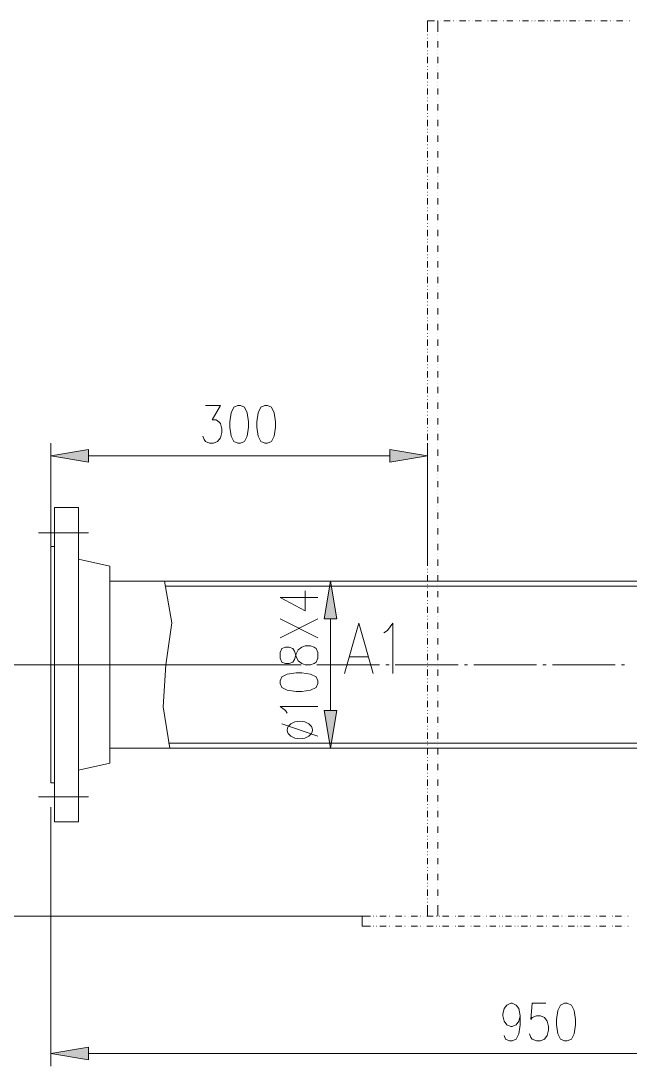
# Model space of a CAD drawing. Header units: millimetres. Extents: x 0 to 829, y 0 to 586.
# Drawn here: x 404.2 to 452.1, y 440.5 to 522.5 of the extents above; entities that cross this region are included whole.
import ezdxf

# ---------------------------------------------------------------- set-up
doc = ezdxf.new("R2010")
doc.units = ezdxf.units.MM

msp = doc.modelspace()

# ---------------------------------------------------------------- hatches: boundary and pattern name
h = msp.add_hatch(color=0)
h.dxf.hatch_style = 2
h.paths.add_polyline_path([(409.546778, 488.900611), (406.586972, 488.41025), (409.546778, 487.916361)])
h = msp.add_hatch(color=0)
h.dxf.hatch_style = 2
h.paths.add_polyline_path([(433.207583, 488.900611), (436.163861, 488.41025), (433.207583, 487.916361)])
h = msp.add_hatch(color=0)
h.dxf.hatch_style = 2
h.paths.add_polyline_path([(428.042917, 475.618528), (428.536806, 478.574806), (429.027167, 475.618528)])
h = msp.add_hatch(color=0)
h.dxf.hatch_style = 2
h.paths.add_polyline_path([(428.042917, 468.421861), (428.536806, 465.462056), (429.027167, 468.421861)])
h = msp.add_hatch(color=0)
h.dxf.hatch_style = 2
h.paths.add_polyline_path([(409.546778, 442.005861), (406.586972, 441.5155), (409.546778, 441.021611)])

# ---------------------------------------------------------------- linework, layer by layer
at = {"color": 0, "lineweight": 0}
for points in [[(436.163861, 522.530917), (436.163861, 521.677194)], [(436.163861, 522.530917), (436.700083, 522.530917)], [(436.947028, 522.530917), (436.964667, 522.530917)], [(436.954083, 522.530917), (436.954083, 521.677194)], [(437.190444, 522.530917), (437.208083, 522.530917)], [(437.437389, 522.530917), (437.931278, 522.530917)], [(438.178222, 522.530917), (438.195861, 522.530917)], [(438.425167, 522.530917), (438.442806, 522.530917)], [(438.672111, 522.530917), (439.162472, 522.530917)], [(439.409417, 522.530917), (439.427056, 522.530917)], [(439.656361, 522.530917), (439.674, 522.530917)], [(439.903306, 522.530917), (440.397194, 522.530917)], [(440.644139, 522.530917), (440.661778, 522.530917)], [(440.887556, 522.530917), (440.905194, 522.530917)], [(441.1345, 522.530917), (441.628389, 522.530917)], [(441.875333, 522.530917), (441.892972, 522.530917)], [(442.122278, 522.530917), (442.139917, 522.530917)], [(442.369222, 522.530917), (442.859583, 522.530917)], [(443.106528, 522.530917), (443.124167, 522.530917)], [(443.353472, 522.530917), (443.371111, 522.530917)], [(443.600417, 522.530917), (444.094306, 522.530917)], [(444.34125, 522.530917), (444.358889, 522.530917)], [(444.588194, 522.530917), (444.605833, 522.530917)], [(444.831611, 522.530917), (445.3255, 522.530917)], [(445.572444, 522.530917), (445.590083, 522.530917)], [(445.819389, 522.530917), (445.837028, 522.530917)], [(446.066333, 522.530917), (446.556694, 522.530917)], [(446.803639, 522.530917), (446.821278, 522.530917)], [(447.050583, 522.530917), (447.068222, 522.530917)], [(447.297528, 522.530917), (447.791417, 522.530917)], [(448.038361, 522.530917), (448.056, 522.530917)], [(448.285306, 522.530917), (448.302944, 522.530917)], [(448.528722, 522.530917), (449.022611, 522.530917)], [(449.269556, 522.530917), (449.287194, 522.530917)], [(449.5165, 522.530917), (449.534139, 522.530917)], [(449.763444, 522.530917), (450.253806, 522.530917)], [(450.50075, 522.530917), (450.518389, 522.530917)], [(450.747694, 522.530917), (450.765333, 522.530917)], [(450.994639, 522.530917), (451.488528, 522.530917)], [(451.735472, 522.530917), (451.753111, 522.530917)], [(451.982417, 522.530917), (452.000056, 522.530917)], [(436.163861, 521.43025), (436.1815, 521.43025)], [(436.163861, 521.183306), (436.1815, 521.183306)], [(436.163861, 520.936361), (436.163861, 520.442472)], [(436.954083, 521.43025), (436.971722, 521.43025)], [(436.954083, 521.183306), (436.971722, 521.183306)], [(436.954083, 520.936361), (436.954083, 520.442472)], [(436.163861, 520.195528), (436.1815, 520.195528)], [(436.163861, 519.952111), (436.1815, 519.952111)], [(436.954083, 520.195528), (436.971722, 520.195528)], [(436.954083, 519.952111), (436.971722, 519.952111)], [(436.163861, 519.705167), (436.163861, 519.211278)], [(436.954083, 519.705167), (436.954083, 519.211278)], [(436.163861, 518.964333), (436.1815, 518.964333)], [(436.163861, 518.717389), (436.1815, 518.717389)], [(436.163861, 518.470444), (436.163861, 517.980083)], [(436.954083, 518.964333), (436.971722, 518.964333)], [(436.954083, 518.717389), (436.971722, 518.717389)], [(436.954083, 518.470444), (436.954083, 517.980083)], [(436.163861, 517.733139), (436.1815, 517.733139)], [(436.163861, 517.486194), (436.1815, 517.486194)], [(436.954083, 517.733139), (436.971722, 517.733139)], [(436.954083, 517.486194), (436.971722, 517.486194)], [(436.163861, 517.23925), (436.163861, 516.745361)], [(436.954083, 517.23925), (436.954083, 516.745361)], [(436.163861, 516.498417), (436.1815, 516.498417)], [(436.163861, 516.255), (436.1815, 516.255)], [(436.163861, 516.008056), (436.163861, 515.514167)], [(436.954083, 516.498417), (436.971722, 516.498417)], [(436.954083, 516.255), (436.971722, 516.255)], [(436.954083, 516.008056), (436.954083, 515.514167)], [(436.163861, 515.267222), (436.1815, 515.267222)], [(436.163861, 515.020278), (436.1815, 515.020278)], [(436.954083, 515.267222), (436.971722, 515.267222)], [(436.954083, 515.020278), (436.971722, 515.020278)], [(436.163861, 514.773333), (436.163861, 514.282972)], [(436.954083, 514.773333), (436.954083, 514.282972)], [(436.163861, 514.036028), (436.1815, 514.036028)], [(436.163861, 513.789083), (436.1815, 513.789083)], [(436.163861, 513.542139), (436.163861, 513.04825)], [(436.954083, 514.036028), (436.971722, 514.036028)], [(436.954083, 513.789083), (436.971722, 513.789083)], [(436.954083, 513.542139), (436.954083, 513.04825)], [(436.163861, 512.801306), (436.1815, 512.801306)], [(436.163861, 512.557889), (436.1815, 512.557889)], [(436.954083, 512.801306), (436.971722, 512.801306)], [(436.954083, 512.557889), (436.971722, 512.557889)], [(436.163861, 512.310944), (436.163861, 511.817056)], [(436.954083, 512.310944), (436.954083, 511.817056)], [(436.163861, 511.570111), (436.1815, 511.570111)], [(436.163861, 511.323167), (436.1815, 511.323167)], [(436.163861, 511.076222), (436.163861, 510.585861)], [(436.954083, 511.570111), (436.971722, 511.570111)], [(436.954083, 511.323167), (436.971722, 511.323167)], [(436.954083, 511.076222), (436.954083, 510.585861)], [(436.163861, 510.338917), (436.1815, 510.338917)], [(436.163861, 510.091972), (436.1815, 510.091972)], [(436.954083, 510.338917), (436.971722, 510.338917)], [(436.954083, 510.091972), (436.971722, 510.091972)], [(436.163861, 509.845028), (436.163861, 509.351139)], [(436.954083, 509.845028), (436.954083, 509.351139)], [(436.163861, 509.104194), (436.1815, 509.104194)], [(436.163861, 508.85725), (436.1815, 508.85725)], [(436.163861, 508.613833), (436.163861, 508.119944)], [(436.954083, 509.104194), (436.971722, 509.104194)], [(436.954083, 508.85725), (436.971722, 508.85725)], [(436.954083, 508.613833), (436.954083, 508.119944)], [(436.163861, 507.873), (436.1815, 507.873)], [(436.163861, 507.626056), (436.1815, 507.626056)], [(436.954083, 507.873), (436.971722, 507.873)], [(436.954083, 507.626056), (436.971722, 507.626056)], [(436.163861, 507.379111), (436.163861, 506.88875)], [(436.954083, 507.379111), (436.954083, 506.88875)], [(436.163861, 506.641806), (436.1815, 506.641806)], [(436.163861, 506.394861), (436.1815, 506.394861)], [(436.163861, 506.147917), (436.163861, 505.654028)], [(436.954083, 506.641806), (436.971722, 506.641806)], [(436.954083, 506.394861), (436.971722, 506.394861)], [(436.954083, 506.147917), (436.954083, 505.654028)], [(436.163861, 505.407083), (436.1815, 505.407083)], [(436.163861, 505.160139), (436.1815, 505.160139)], [(436.954083, 505.407083), (436.971722, 505.407083)], [(436.954083, 505.160139), (436.971722, 505.160139)], [(436.163861, 504.916722), (436.163861, 504.422833)], [(436.954083, 504.916722), (436.954083, 504.422833)], [(436.163861, 504.175889), (436.1815, 504.175889)], [(436.163861, 503.928944), (436.1815, 503.928944)], [(436.163861, 503.682), (436.163861, 503.191639)], [(436.954083, 504.175889), (436.971722, 504.175889)], [(436.954083, 503.928944), (436.971722, 503.928944)], [(436.954083, 503.682), (436.954083, 503.191639)], [(436.163861, 502.944694), (436.1815, 502.944694)], [(436.163861, 502.69775), (436.1815, 502.69775)], [(436.954083, 502.944694), (436.971722, 502.944694)], [(436.954083, 502.69775), (436.971722, 502.69775)], [(436.163861, 502.450806), (436.163861, 501.956917)], [(436.954083, 502.450806), (436.954083, 501.956917)], [(436.163861, 501.709972), (436.1815, 501.709972)], [(436.163861, 501.463028), (436.1815, 501.463028)], [(436.163861, 501.219611), (436.163861, 500.725722)], [(436.954083, 501.709972), (436.971722, 501.709972)], [(436.954083, 501.463028), (436.971722, 501.463028)], [(436.954083, 501.219611), (436.954083, 500.725722)], [(436.163861, 500.478778), (436.1815, 500.478778)], [(436.163861, 500.231833), (436.1815, 500.231833)], [(436.954083, 500.478778), (436.971722, 500.478778)], [(436.954083, 500.231833), (436.971722, 500.231833)], [(436.163861, 499.984889), (436.163861, 499.494528)], [(436.954083, 499.984889), (436.954083, 499.494528)], [(436.163861, 499.247583), (436.1815, 499.247583)], [(436.163861, 499.000639), (436.1815, 499.000639)], [(436.163861, 498.753694), (436.163861, 498.259806)], [(436.954083, 499.247583), (436.971722, 499.247583)], [(436.954083, 499.000639), (436.971722, 499.000639)], [(436.954083, 498.753694), (436.954083, 498.259806)], [(436.163861, 498.012861), (436.1815, 498.012861)], [(436.163861, 497.765917), (436.1815, 497.765917)], [(436.954083, 498.012861), (436.971722, 498.012861)], [(436.954083, 497.765917), (436.971722, 497.765917)], [(436.163861, 497.5225), (436.163861, 497.028611)], [(436.954083, 497.5225), (436.954083, 497.028611)], [(436.163861, 496.781667), (436.1815, 496.781667)], [(436.163861, 496.534722), (436.1815, 496.534722)], [(436.163861, 496.287778), (436.163861, 495.793889)], [(436.954083, 496.781667), (436.971722, 496.781667)], [(436.954083, 496.534722), (436.971722, 496.534722)], [(436.954083, 496.287778), (436.954083, 495.793889)], [(436.163861, 495.550472), (436.1815, 495.550472)], [(436.163861, 495.303528), (436.1815, 495.303528)], [(436.954083, 495.550472), (436.971722, 495.550472)], [(436.954083, 495.303528), (436.971722, 495.303528)], [(436.163861, 495.056583), (436.163861, 494.562694)], [(436.954083, 495.056583), (436.954083, 494.562694)], [(436.163861, 494.31575), (436.1815, 494.31575)], [(436.163861, 494.068806), (436.1815, 494.068806)], [(436.163861, 493.825389), (436.163861, 493.3315)], [(436.954083, 494.31575), (436.971722, 494.31575)], [(436.954083, 494.068806), (436.971722, 494.068806)], [(436.954083, 493.825389), (436.954083, 493.3315)], [(436.163861, 493.084556), (436.1815, 493.084556)], [(436.954083, 493.084556), (436.971722, 493.084556)], [(418.736639, 492.354306), (419.897278, 492.354306), (419.262278, 491.225417), (419.579778, 491.225417), (419.791444, 491.084306), (419.897278, 490.943194), (420.003111, 490.523389), (420.003111, 490.241167), (419.897278, 489.817833), (419.685611, 489.535611), (419.368111, 489.3945), (419.054139, 489.3945), (418.736639, 489.535611), (418.630806, 489.676722), (418.524972, 489.958944)], [(436.163861, 492.837611), (436.1815, 492.837611)], [(436.163861, 492.590667), (436.163861, 492.096778)], [(436.954083, 492.837611), (436.971722, 492.837611)], [(436.954083, 492.590667), (436.954083, 492.096778)], [(436.163861, 491.853361), (436.1815, 491.853361)], [(436.163861, 491.606417), (436.1815, 491.606417)], [(436.163861, 491.359472), (436.163861, 490.865583)], [(436.954083, 491.853361), (436.971722, 491.853361)], [(436.954083, 491.606417), (436.971722, 491.606417)], [(436.954083, 491.359472), (436.954083, 490.865583)], [(436.163861, 490.618639), (436.1815, 490.618639)], [(436.954083, 490.618639), (436.971722, 490.618639)], [(436.163861, 490.371694), (436.1815, 490.371694)], [(436.163861, 490.128278), (436.163861, 489.634389)], [(436.954083, 490.371694), (436.971722, 490.371694)], [(436.954083, 490.128278), (436.954083, 489.634389)], [(406.586972, 472.020194), (406.586972, 489.3945)], [(436.163861, 479.855389), (436.163861, 489.3945)], [(436.163861, 489.387444), (436.1815, 489.387444)], [(436.163861, 489.1405), (436.1815, 489.1405)], [(436.163861, 488.893556), (436.163861, 488.399667)], [(436.954083, 489.387444), (436.971722, 489.387444)], [(436.954083, 489.1405), (436.971722, 489.1405)], [(436.954083, 488.893556), (436.954083, 488.399667)], [(409.546778, 488.41025), (433.207583, 488.41025)], [(436.163861, 488.15625), (436.1815, 488.15625)], [(436.954083, 488.15625), (436.971722, 488.15625)], [(436.163861, 487.909306), (436.1815, 487.909306)], [(436.163861, 487.662361), (436.163861, 487.168472)], [(436.954083, 487.909306), (436.971722, 487.909306)], [(436.954083, 487.662361), (436.954083, 487.168472)], [(436.163861, 486.921528), (436.1815, 486.921528)], [(436.163861, 486.674583), (436.1815, 486.674583)], [(436.163861, 486.431167), (436.163861, 485.937278)], [(436.954083, 486.921528), (436.971722, 486.921528)], [(436.954083, 486.674583), (436.971722, 486.674583)], [(436.954083, 486.431167), (436.954083, 485.937278)], [(436.163861, 485.690333), (436.1815, 485.690333)], [(436.954083, 485.690333), (436.971722, 485.690333)], [(436.163861, 485.443389), (436.1815, 485.443389)], [(436.163861, 485.196444), (436.163861, 484.702556)], [(436.954083, 485.443389), (436.971722, 485.443389)], [(436.954083, 485.196444), (436.954083, 484.702556)], [(406.883306, 459.694139), (406.883306, 484.342722)], [(406.883306, 484.342722), (408.756556, 484.342722)], [(408.756556, 459.694139), (408.756556, 484.342722)], [(436.163861, 484.459139), (436.1815, 484.459139)], [(436.163861, 484.212194), (436.1815, 484.212194)], [(436.163861, 483.96525), (436.163861, 483.471361)], [(436.954083, 484.459139), (436.971722, 484.459139)], [(436.954083, 484.212194), (436.971722, 484.212194)], [(436.954083, 483.96525), (436.954083, 483.471361)], [(436.163861, 483.224417), (436.1815, 483.224417)], [(436.954083, 483.224417), (436.971722, 483.224417)], [(405.634472, 482.370694), (409.539722, 482.370694)], [(436.163861, 482.977472), (436.1815, 482.977472)], [(436.163861, 482.730528), (436.163861, 482.240167)], [(436.954083, 482.977472), (436.971722, 482.977472)], [(436.954083, 482.730528), (436.954083, 482.240167)], [(436.163861, 481.993222), (436.1815, 481.993222)], [(436.163861, 481.746278), (436.1815, 481.746278)], [(436.163861, 481.499333), (436.163861, 481.005444)], [(436.954083, 481.993222), (436.971722, 481.993222)], [(436.954083, 481.746278), (436.971722, 481.746278)], [(436.954083, 481.499333), (436.954083, 481.005444)], [(406.586972, 481.287667), (406.883306, 481.287667)], [(406.586972, 462.752722), (406.586972, 481.287667)], [(436.163861, 480.762028), (436.1815, 480.762028)], [(436.954083, 480.762028), (436.971722, 480.762028)], [(408.756556, 480.299889), (411.222472, 479.7425)], [(411.222472, 464.294361), (411.222472, 479.7425)], [(436.163861, 480.515083), (436.1815, 480.515083)], [(436.163861, 480.268139), (436.163861, 479.77425)], [(436.954083, 480.515083), (436.971722, 480.515083)], [(436.954083, 480.268139), (436.954083, 479.77425)], [(436.163861, 479.527306), (436.1815, 479.527306)], [(436.163861, 479.280361), (436.1815, 479.280361)], [(436.163861, 479.033417), (436.163861, 478.543056)], [(436.954083, 479.527306), (436.971722, 479.527306)], [(436.954083, 479.280361), (436.971722, 479.280361)], [(436.954083, 479.033417), (436.954083, 478.543056)], [(411.222472, 478.574806), (476.623944, 478.574806)], [(415.618083, 472.020194), (416.087278, 475.304556), (415.505194, 478.574806)], [(415.632194, 478.179694), (477.294222, 478.179694)], [(440.901667, 478.574806), (427.549028, 478.574806)], [(436.163861, 478.296111), (436.1815, 478.296111)], [(436.954083, 478.296111), (436.971722, 478.296111)], [(424.59275, 477.301278), (426.564778, 476.242944), (426.564778, 477.826917)], [(424.59275, 477.301278), (427.549028, 477.301278)], [(436.163861, 478.049167), (436.1815, 478.049167)], [(436.163861, 477.802222), (436.163861, 477.308333)], [(436.954083, 478.049167), (436.971722, 478.049167)], [(436.954083, 477.802222), (436.954083, 477.308333)], [(436.163861, 477.064917), (436.1815, 477.064917)], [(436.163861, 476.817972), (436.1815, 476.817972)], [(436.163861, 476.571028), (436.163861, 476.077139)], [(436.954083, 477.064917), (436.971722, 477.064917)], [(436.954083, 476.817972), (436.971722, 476.817972)], [(436.954083, 476.571028), (436.954083, 476.077139)], [(436.163861, 475.830194), (436.1815, 475.830194)], [(436.954083, 475.830194), (436.971722, 475.830194)], [(427.549028, 474.129806), (424.59275, 475.611472)], [(424.59275, 474.129806), (427.549028, 475.611472)], [(428.536806, 468.421861), (428.536806, 475.618528)], [(429.637472, 471.332278), (430.766361, 475.276333), (431.891722, 471.332278)], [(432.738389, 474.524917), (433.020611, 474.711889), (433.440417, 475.276333), (433.440417, 471.332278)], [(436.163861, 475.58325), (436.1815, 475.58325)], [(436.163861, 475.336306), (436.163861, 474.845944)], [(436.954083, 475.58325), (436.971722, 475.58325)], [(436.954083, 475.336306), (436.954083, 474.845944)], [(436.163861, 474.599), (436.1815, 474.599)], [(436.163861, 474.352056), (436.1815, 474.352056)], [(436.163861, 474.105111), (436.163861, 473.611222)], [(436.954083, 474.599), (436.971722, 474.599)], [(436.954083, 474.352056), (436.971722, 474.352056)], [(436.954083, 474.105111), (436.954083, 473.611222)], [(436.163861, 473.367806), (436.1815, 473.367806)], [(436.954083, 473.367806), (436.971722, 473.367806)], [(430.060806, 472.644611), (431.471917, 472.644611)], [(436.163861, 473.120861), (436.1815, 473.120861)], [(436.163861, 472.873917), (436.163861, 472.380028)], [(436.954083, 473.120861), (436.971722, 473.120861)], [(436.954083, 472.873917), (436.954083, 472.380028)], [(406.586972, 472.020194), (398.49425, 472.020194)], [(402.819306, 472.020194), (407.747611, 472.020194)], [(405.1935, 472.020194), (410.689778, 472.020194)], [(408.2415, 472.020194), (408.488444, 472.020194)], [(408.982333, 472.020194), (413.910639, 472.020194)], [(411.183667, 472.020194), (411.427083, 472.020194)], [(411.920972, 472.020194), (416.849278, 472.020194)], [(414.404528, 472.020194), (414.651472, 472.020194)], [(415.141833, 472.020194), (420.073667, 472.020194)], [(415.618083, 472.020194), (415.409944, 468.721722), (415.935583, 465.462056)], [(417.343167, 472.020194), (417.590111, 472.020194)], [(418.084, 472.020194), (423.580278, 472.020194)], [(420.564028, 472.020194), (420.810972, 472.020194)], [(421.304861, 472.020194), (426.233167, 472.020194)], [(426.727056, 472.020194), (426.974, 472.020194)], [(427.467889, 472.020194), (432.396194, 472.020194)], [(432.890083, 472.020194), (433.137028, 472.020194)], [(433.627389, 472.020194), (438.559222, 472.020194)], [(436.163861, 472.133083), (436.1815, 472.133083)], [(436.163861, 471.886139), (436.1815, 471.886139)], [(436.163861, 471.639194), (436.163861, 471.148833)], [(436.954083, 472.133083), (436.971722, 472.133083)], [(436.954083, 471.886139), (436.971722, 471.886139)], [(436.954083, 471.639194), (436.954083, 471.148833)], [(439.049583, 472.020194), (439.296528, 472.020194)], [(439.790417, 472.020194), (444.718722, 472.020194)], [(445.212611, 472.020194), (445.459556, 472.020194)], [(445.953444, 472.020194), (450.88175, 472.020194)], [(451.375639, 472.020194), (451.622583, 472.020194)], [(436.163861, 470.901889), (436.1815, 470.901889)], [(436.954083, 470.901889), (436.971722, 470.901889)], [(436.163861, 470.654944), (436.1815, 470.654944)], [(436.163861, 470.408), (436.163861, 469.914111)], [(436.954083, 470.654944), (436.971722, 470.654944)], [(436.954083, 470.408), (436.954083, 469.914111)], [(436.163861, 469.667167), (436.1815, 469.667167)], [(436.163861, 469.42375), (436.1815, 469.42375)], [(436.163861, 469.176806), (436.163861, 468.682917)], [(436.954083, 469.667167), (436.971722, 469.667167)], [(436.954083, 469.42375), (436.971722, 469.42375)], [(436.954083, 469.176806), (436.954083, 468.682917)], [(425.153667, 468.21725), (425.012556, 468.428917), (424.59275, 468.742889), (427.549028, 468.742889)], [(436.163861, 468.435972), (436.1815, 468.435972)], [(436.954083, 468.435972), (436.971722, 468.435972)], [(436.163861, 468.189028), (436.1815, 468.189028)], [(436.163861, 467.942083), (436.163861, 467.451722)], [(436.954083, 468.189028), (436.971722, 468.189028)], [(436.954083, 467.942083), (436.954083, 467.451722)], [(424.733861, 467.370583), (427.549028, 466.421611)], [(436.163861, 467.204778), (436.1815, 467.204778)], [(436.163861, 466.957833), (436.1815, 466.957833)], [(436.163861, 466.710889), (436.163861, 466.217)], [(436.954083, 467.204778), (436.971722, 467.204778)], [(436.954083, 466.957833), (436.971722, 466.957833)], [(436.954083, 466.710889), (436.954083, 466.217)], [(415.82975, 465.857167), (477.294222, 465.857167)], [(436.163861, 465.970056), (436.1815, 465.970056)], [(436.954083, 465.970056), (436.971722, 465.970056)], [(411.222472, 465.462056), (476.623944, 465.462056)], [(440.901667, 465.462056), (427.549028, 465.462056)], [(436.163861, 465.726639), (436.1815, 465.726639)], [(436.163861, 465.479694), (436.163861, 464.985806)], [(436.954083, 465.726639), (436.971722, 465.726639)], [(436.954083, 465.479694), (436.954083, 464.985806)], [(408.756556, 463.736972), (411.222472, 464.294361)], [(436.163861, 464.738861), (436.1815, 464.738861)], [(436.163861, 464.491917), (436.1815, 464.491917)], [(436.163861, 464.244972), (436.163861, 463.754611)], [(436.954083, 464.738861), (436.971722, 464.738861)], [(436.954083, 464.491917), (436.971722, 464.491917)], [(436.954083, 464.244972), (436.954083, 463.754611)], [(436.163861, 463.507667), (436.1815, 463.507667)], [(436.954083, 463.507667), (436.971722, 463.507667)], [(406.586972, 462.752722), (406.883306, 462.752722)], [(436.163861, 463.260722), (436.1815, 463.260722)], [(436.163861, 463.013778), (436.163861, 462.519889)], [(436.954083, 463.260722), (436.971722, 463.260722)], [(436.954083, 463.013778), (436.954083, 462.519889)], [(436.163861, 462.272944), (436.1815, 462.272944)], [(436.163861, 462.029528), (436.1815, 462.029528)], [(436.163861, 461.782583), (436.163861, 461.288694)], [(436.954083, 462.272944), (436.971722, 462.272944)], [(436.954083, 462.029528), (436.971722, 462.029528)], [(436.954083, 461.782583), (436.954083, 461.288694)], [(405.634472, 461.666167), (409.539722, 461.666167)], [(436.163861, 461.04175), (436.1815, 461.04175)], [(436.954083, 461.04175), (436.971722, 461.04175)], [(406.586972, 460.830083), (406.586972, 440.527722)], [(436.163861, 460.794806), (436.1815, 460.794806)], [(436.163861, 460.547861), (436.163861, 460.0575)], [(436.954083, 460.794806), (436.971722, 460.794806)], [(436.954083, 460.547861), (436.954083, 460.0575)], [(406.883306, 459.694139), (408.756556, 459.694139)], [(436.163861, 459.810556), (436.1815, 459.810556)], [(436.163861, 459.563611), (436.1815, 459.563611)], [(436.163861, 459.316667), (436.163861, 458.822778)], [(436.954083, 459.810556), (436.971722, 459.810556)], [(436.954083, 459.563611), (436.971722, 459.563611)], [(436.954083, 459.316667), (436.954083, 458.822778)], [(436.163861, 458.575833), (436.1815, 458.575833)], [(436.954083, 458.575833), (436.971722, 458.575833)], [(436.163861, 458.332417), (436.1815, 458.332417)], [(436.163861, 458.085472), (436.163861, 457.591583)], [(436.954083, 458.332417), (436.971722, 458.332417)], [(436.954083, 458.085472), (436.954083, 457.591583)], [(436.163861, 457.344639), (436.1815, 457.344639)], [(436.163861, 457.097694), (436.1815, 457.097694)], [(436.163861, 456.85075), (436.163861, 456.360389)], [(436.954083, 457.344639), (436.971722, 457.344639)], [(436.954083, 457.097694), (436.971722, 457.097694)], [(436.954083, 456.85075), (436.954083, 456.360389)], [(436.163861, 456.113444), (436.1815, 456.113444)], [(436.954083, 456.113444), (436.971722, 456.113444)], [(436.163861, 455.8665), (436.1815, 455.8665)], [(436.163861, 455.619556), (436.163861, 455.125667)], [(436.954083, 455.8665), (436.971722, 455.8665)], [(436.954083, 455.619556), (436.954083, 455.125667)], [(436.163861, 454.878722), (436.1815, 454.878722)], [(436.163861, 454.635306), (436.1815, 454.635306)], [(436.163861, 454.388361), (436.163861, 453.894472)], [(436.954083, 454.878722), (436.971722, 454.878722)], [(436.954083, 454.635306), (436.971722, 454.635306)], [(436.954083, 454.388361), (436.954083, 453.894472)], [(436.163861, 453.647528), (436.1815, 453.647528)], [(436.954083, 453.647528), (436.971722, 453.647528)], [(436.163861, 453.400583), (436.1815, 453.400583)], [(436.163861, 453.153639), (436.163861, 452.299917)], [(436.954083, 453.400583), (436.971722, 453.400583)], [(436.954083, 453.153639), (436.954083, 452.299917)], [(431.038, 452.299917), (398.49425, 452.299917)], [(431.038, 452.299917), (431.669472, 452.299917)], [(431.038, 452.299917), (431.038, 451.513222)], [(431.916417, 452.299917), (431.934056, 452.299917)], [(432.163361, 452.299917), (432.181, 452.299917)], [(432.410306, 452.299917), (432.904194, 452.299917)], [(433.151139, 452.299917), (433.168778, 452.299917)], [(433.398083, 452.299917), (433.415722, 452.299917)], [(433.6415, 452.299917), (434.135389, 452.299917)], [(434.382333, 452.299917), (434.399972, 452.299917)], [(434.629278, 452.299917), (434.646917, 452.299917)], [(434.876222, 452.299917), (435.366583, 452.299917)], [(435.613528, 452.299917), (435.631167, 452.299917)], [(435.860472, 452.299917), (435.878111, 452.299917)], [(436.107417, 452.299917), (436.601306, 452.299917)], [(436.84825, 452.299917), (436.865889, 452.299917)], [(437.095194, 452.299917), (437.112833, 452.299917)], [(437.338611, 452.299917), (437.8325, 452.299917)], [(438.079444, 452.299917), (438.097083, 452.299917)], [(438.326389, 452.299917), (438.344028, 452.299917)], [(438.573333, 452.299917), (439.063694, 452.299917)], [(439.310639, 452.299917), (439.328278, 452.299917)], [(439.557583, 452.299917), (439.575222, 452.299917)], [(439.804528, 452.299917), (440.298417, 452.299917)], [(440.545361, 452.299917), (440.563, 452.299917)], [(440.792306, 452.299917), (440.809944, 452.299917)], [(441.035722, 452.299917), (441.529611, 452.299917)], [(441.776556, 452.299917), (441.794194, 452.299917)], [(442.0235, 452.299917), (442.041139, 452.299917)], [(442.270444, 452.299917), (442.760806, 452.299917)], [(443.00775, 452.299917), (443.025389, 452.299917)], [(443.254694, 452.299917), (443.272333, 452.299917)], [(443.501639, 452.299917), (443.995528, 452.299917)], [(444.242472, 452.299917), (444.260111, 452.299917)], [(444.489417, 452.299917), (444.507056, 452.299917)], [(444.732833, 452.299917), (445.226722, 452.299917)], [(445.473667, 452.299917), (445.491306, 452.299917)], [(445.720611, 452.299917), (445.73825, 452.299917)], [(445.967556, 452.299917), (446.461444, 452.299917)], [(446.704861, 452.299917), (446.7225, 452.299917)], [(446.951806, 452.299917), (446.969444, 452.299917)], [(447.19875, 452.299917), (447.692639, 452.299917)], [(447.939583, 452.299917), (447.957222, 452.299917)], [(448.186528, 452.299917), (448.204167, 452.299917)], [(448.429944, 452.299917), (448.923833, 452.299917)], [(449.170778, 452.299917), (449.188417, 452.299917)], [(449.417722, 452.299917), (449.435361, 452.299917)], [(449.664667, 452.299917), (450.158556, 452.299917)], [(450.401972, 452.299917), (450.419611, 452.299917)], [(450.648917, 452.299917), (450.666556, 452.299917)], [(450.895861, 452.299917), (451.38975, 452.299917)], [(451.636694, 452.299917), (451.654333, 452.299917)], [(451.883639, 452.299917), (451.901278, 452.299917)], [(431.038, 451.513222), (431.669472, 451.513222)], [(431.916417, 451.513222), (431.934056, 451.513222)], [(432.163361, 451.513222), (432.181, 451.513222)], [(432.410306, 451.513222), (432.904194, 451.513222)], [(433.151139, 451.513222), (433.168778, 451.513222)], [(433.398083, 451.513222), (433.415722, 451.513222)], [(433.6415, 451.513222), (434.135389, 451.513222)], [(434.382333, 451.513222), (434.399972, 451.513222)], [(434.629278, 451.513222), (434.646917, 451.513222)], [(434.876222, 451.513222), (435.366583, 451.513222)], [(435.613528, 451.513222), (435.631167, 451.513222)], [(435.860472, 451.513222), (435.878111, 451.513222)], [(436.107417, 451.513222), (436.601306, 451.513222)], [(436.84825, 451.513222), (436.865889, 451.513222)], [(437.095194, 451.513222), (437.112833, 451.513222)], [(437.338611, 451.513222), (437.8325, 451.513222)], [(438.079444, 451.513222), (438.097083, 451.513222)], [(438.326389, 451.513222), (438.344028, 451.513222)], [(438.573333, 451.513222), (439.063694, 451.513222)], [(439.310639, 451.513222), (439.328278, 451.513222)], [(439.557583, 451.513222), (439.575222, 451.513222)], [(439.804528, 451.513222), (440.298417, 451.513222)], [(440.545361, 451.513222), (440.563, 451.513222)], [(440.792306, 451.513222), (440.809944, 451.513222)], [(441.035722, 451.513222), (441.529611, 451.513222)], [(441.776556, 451.513222), (441.794194, 451.513222)], [(442.0235, 451.513222), (442.041139, 451.513222)], [(442.270444, 451.513222), (442.760806, 451.513222)], [(443.00775, 451.513222), (443.025389, 451.513222)], [(443.254694, 451.513222), (443.272333, 451.513222)], [(443.501639, 451.513222), (443.995528, 451.513222)], [(444.242472, 451.513222), (444.260111, 451.513222)], [(444.489417, 451.513222), (444.507056, 451.513222)], [(444.732833, 451.513222), (445.226722, 451.513222)], [(445.473667, 451.513222), (445.491306, 451.513222)], [(445.720611, 451.513222), (445.73825, 451.513222)], [(445.967556, 451.513222), (446.461444, 451.513222)], [(446.704861, 451.513222), (446.7225, 451.513222)], [(446.951806, 451.513222), (446.969444, 451.513222)], [(447.19875, 451.513222), (447.692639, 451.513222)], [(447.939583, 451.513222), (447.957222, 451.513222)], [(448.186528, 451.513222), (448.204167, 451.513222)], [(448.429944, 451.513222), (448.923833, 451.513222)], [(449.170778, 451.513222), (449.188417, 451.513222)], [(449.417722, 451.513222), (449.435361, 451.513222)], [(449.664667, 451.513222), (450.158556, 451.513222)], [(450.401972, 451.513222), (450.419611, 451.513222)], [(450.648917, 451.513222), (450.666556, 451.513222)], [(450.895861, 451.513222), (451.38975, 451.513222)], [(451.636694, 451.513222), (451.654333, 451.513222)], [(451.883639, 451.513222), (451.901278, 451.513222)], [(443.431083, 444.471778), (443.32525, 444.048444), (443.113583, 443.766222), (442.796083, 443.625111), (442.69025, 443.625111), (442.37275, 443.766222), (442.161083, 444.048444), (442.05525, 444.471778), (442.05525, 444.612889), (442.161083, 445.036222), (442.37275, 445.314917), (442.69025, 445.456028), (442.796083, 445.456028), (443.113583, 445.314917), (443.32525, 445.036222), (443.431083, 444.471778), (443.431083, 443.766222), (443.32525, 443.064194), (443.113583, 442.640861), (442.796083, 442.49975), (442.584417, 442.49975), (442.266917, 442.640861), (442.161083, 442.923083)], [(445.438389, 445.456028), (444.380056, 445.456028), (444.274222, 444.189556), (444.380056, 444.330667), (444.697556, 444.471778), (445.015056, 444.471778), (445.332556, 444.330667), (445.544222, 444.048444), (445.650056, 443.625111), (445.650056, 443.346417), (445.544222, 442.923083), (445.332556, 442.640861), (445.015056, 442.49975), (444.697556, 442.49975), (444.380056, 442.640861), (444.274222, 442.781972), (444.168389, 443.064194)], [(409.546778, 441.5155), (480.271667, 441.5155)]]:
    msp.add_lwpolyline(points, dxfattribs=at)
for points in [[(421.269583, 492.354306), (420.955611, 492.213194), (420.743944, 491.789861), (420.638111, 491.084306), (420.638111, 490.660972), (420.743944, 489.958944), (420.955611, 489.535611), (421.269583, 489.3945), (421.48125, 489.3945), (421.79875, 489.535611), (422.010417, 489.958944), (422.11625, 490.660972), (422.11625, 491.084306), (422.010417, 491.789861), (421.79875, 492.213194), (421.48125, 492.354306)], [(423.382722, 492.354306), (423.065222, 492.213194), (422.857083, 491.789861), (422.75125, 491.084306), (422.75125, 490.660972), (422.857083, 489.958944), (423.065222, 489.535611), (423.382722, 489.3945), (423.594389, 489.3945), (423.911889, 489.535611), (424.123556, 489.958944), (424.229389, 490.660972), (424.229389, 491.084306), (424.123556, 491.789861), (423.911889, 492.213194), (423.594389, 492.354306)], [(409.546778, 488.900611), (406.586972, 488.41025), (409.546778, 487.916361)], [(433.207583, 488.900611), (436.163861, 488.41025), (433.207583, 487.916361)], [(428.042917, 475.618528), (428.536806, 478.574806), (429.027167, 475.618528)], [(424.59275, 472.545833), (424.733861, 472.228333), (425.012556, 472.126028), (425.294778, 472.126028), (425.577, 472.228333), (425.718111, 472.44), (425.859222, 472.863333), (426.000333, 473.180833), (426.282556, 473.3925), (426.564778, 473.498333), (426.984583, 473.498333), (427.266806, 473.3925), (427.407917, 473.286667), (427.549028, 472.969167), (427.549028, 472.545833), (427.407917, 472.228333), (427.266806, 472.126028), (426.984583, 472.020194), (426.564778, 472.020194), (426.282556, 472.126028), (426.000333, 472.334167), (425.859222, 472.651667), (425.718111, 473.075), (425.577, 473.286667), (425.294778, 473.3925), (425.012556, 473.3925), (424.733861, 473.286667), (424.59275, 472.969167)], [(424.59275, 470.538528), (424.733861, 470.224556), (425.153667, 470.012889), (425.859222, 469.907056), (426.282556, 469.907056), (426.984583, 470.012889), (427.407917, 470.224556), (427.549028, 470.538528), (427.549028, 470.750194), (427.407917, 471.067694), (426.984583, 471.279361), (426.282556, 471.385194), (425.859222, 471.385194), (425.153667, 471.279361), (424.733861, 471.067694), (424.59275, 470.750194)], [(428.042917, 468.421861), (428.536806, 465.462056), (429.027167, 468.421861)], [(446.916528, 445.456028), (446.599028, 445.314917), (446.387361, 444.895111), (446.281528, 444.189556), (446.281528, 443.766222), (446.387361, 443.064194), (446.599028, 442.640861), (446.916528, 442.49975), (447.128194, 442.49975), (447.445694, 442.640861), (447.653833, 443.064194), (447.759667, 443.766222), (447.759667, 444.189556), (447.653833, 444.895111), (447.445694, 445.314917), (447.128194, 445.456028)], [(409.546778, 442.005861), (406.586972, 441.5155), (409.546778, 441.021611)]]:
    msp.add_lwpolyline(points, close=True, dxfattribs=at)
msp.add_ellipse((426.139681, 466.896097), major_axis=(0.986014, 0), ratio=0.695886, start_param=0, end_param=6.283185, dxfattribs=at)

doc.saveas('drawing.dxf')
